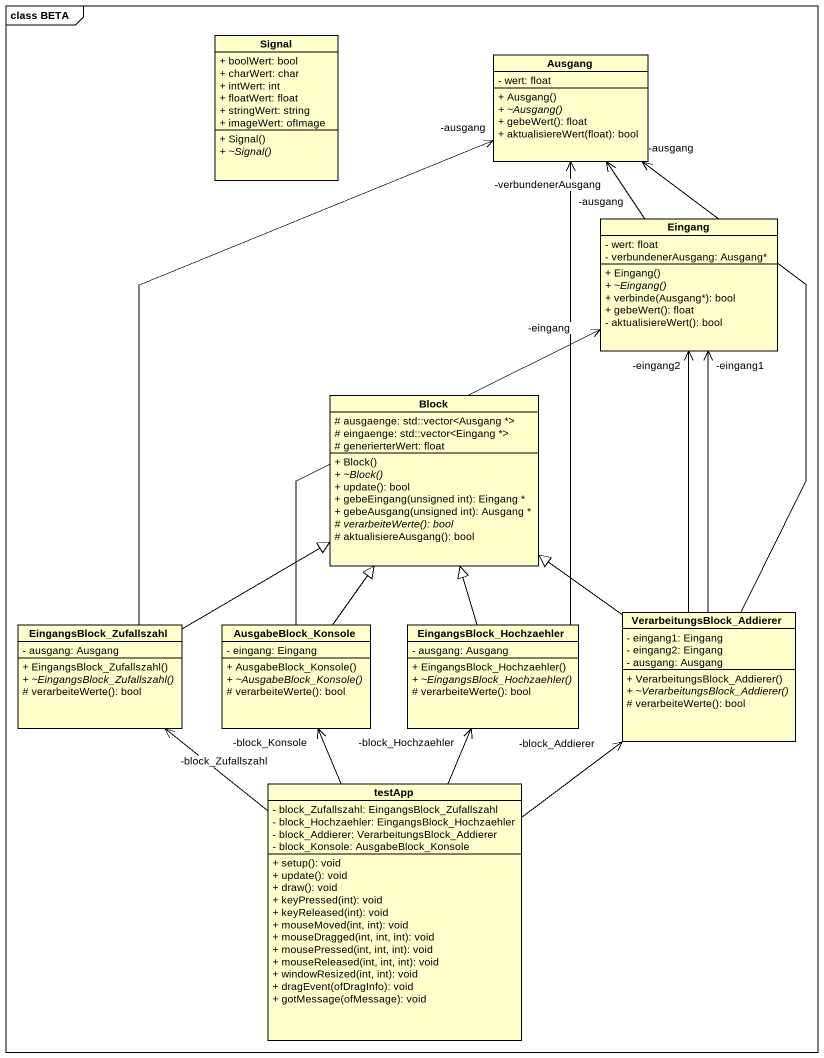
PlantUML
@startuml
mainframe class BETA
hide circle
hide empty members
skinparam classAttributeIconSize 0
class Signal {
  + boolWert: bool
  + charWert: char
  + intWert: int
  + floatWert: float
  + stringWert: string
  + imageWert: ofImage
  + Signal()
  {abstract} + ~Signal()
}
class Ausgang {
  - wert: float
  + Ausgang()
  {abstract} + ~Ausgang()
  + gebeWert(): float
  + aktualisiereWert(float): bool
}
class Eingang {
  - wert: float
  - verbundenerAusgang: Ausgang*
  + Eingang()
  {abstract} + ~Eingang()
  + verbinde(Ausgang*): bool
  + gebeWert(): float
  - aktualisiereWert(): bool
}
class Block {
  # ausgaenge: std::vector<Ausgang *>
  # eingaenge: std::vector<Eingang *>
  # generierterWert: float
  + Block()
  {abstract} + ~Block()
  + update(): bool
  + gebeEingang(unsigned int): Eingang *
  + gebeAusgang(unsigned int): Ausgang *
  {abstract} # verarbeiteWerte(): bool
  # aktualisiereAusgang(): bool
}
class EingangsBlock_Zufallszahl {
  - ausgang: Ausgang
  + EingangsBlock_Zufallszahl()
  {abstract} + ~EingangsBlock_Zufallszahl()
  # verarbeiteWerte(): bool
}
class AusgabeBlock_Konsole {
  - eingang: Eingang
  + AusgabeBlock_Konsole()
  {abstract} + ~AusgabeBlock_Konsole()
  # verarbeiteWerte(): bool
}
class EingangsBlock_Hochzaehler {
  - ausgang: Ausgang
  + EingangsBlock_Hochzaehler()
  {abstract} + ~EingangsBlock_Hochzaehler()
  # verarbeiteWerte(): bool
}
class VerarbeitungsBlock_Addierer {
  - eingang1: Eingang
  - eingang2: Eingang
  - ausgang: Ausgang
  + VerarbeitungsBlock_Addierer()
  {abstract} + ~VerarbeitungsBlock_Addierer()
  # verarbeiteWerte(): bool
}
class testApp {
  - block_Zufallszahl: EingangsBlock_Zufallszahl
  - block_Hochzaehler: EingangsBlock_Hochzaehler
  - block_Addierer: VerarbeitungsBlock_Addierer
  - block_Konsole: AusgabeBlock_Konsole
  + setup(): void
  + update(): void
  + draw(): void
  + keyPressed(int): void
  + keyReleased(int): void
  + mouseMoved(int, int): void
  + mouseDragged(int, int, int): void
  + mousePressed(int, int, int): void
  + mouseReleased(int, int, int): void
  + windowResized(int, int): void
  + dragEvent(ofDragInfo): void
  + gotMessage(ofMessage): void
}
Eingang -up-> "-verbundenerAusgang" Ausgang
EingangsBlock_Zufallszahl -up-> "-ausgang" Ausgang
EingangsBlock_Zufallszahl -right-|> Block
AusgabeBlock_Konsole -up-> "-eingang" Eingang
AusgabeBlock_Konsole -up-|> Block
EingangsBlock_Hochzaehler -up-> "-ausgang" Ausgang
EingangsBlock_Hochzaehler -up-|> Block
VerarbeitungsBlock_Addierer -up-> "-ausgang" Ausgang
VerarbeitungsBlock_Addierer -up-> "-eingang1" Eingang
VerarbeitungsBlock_Addierer -up-> "-eingang2" Eingang
VerarbeitungsBlock_Addierer -up-|> Block
testApp -up-> "-block_Zufallszahl" EingangsBlock_Zufallszahl
testApp -up-> "-block_Konsole" AusgabeBlock_Konsole
testApp -up-> "-block_Hochzaehler" EingangsBlock_Hochzaehler
testApp -up-> "-block_Addierer" VerarbeitungsBlock_Addierer
@enduml
